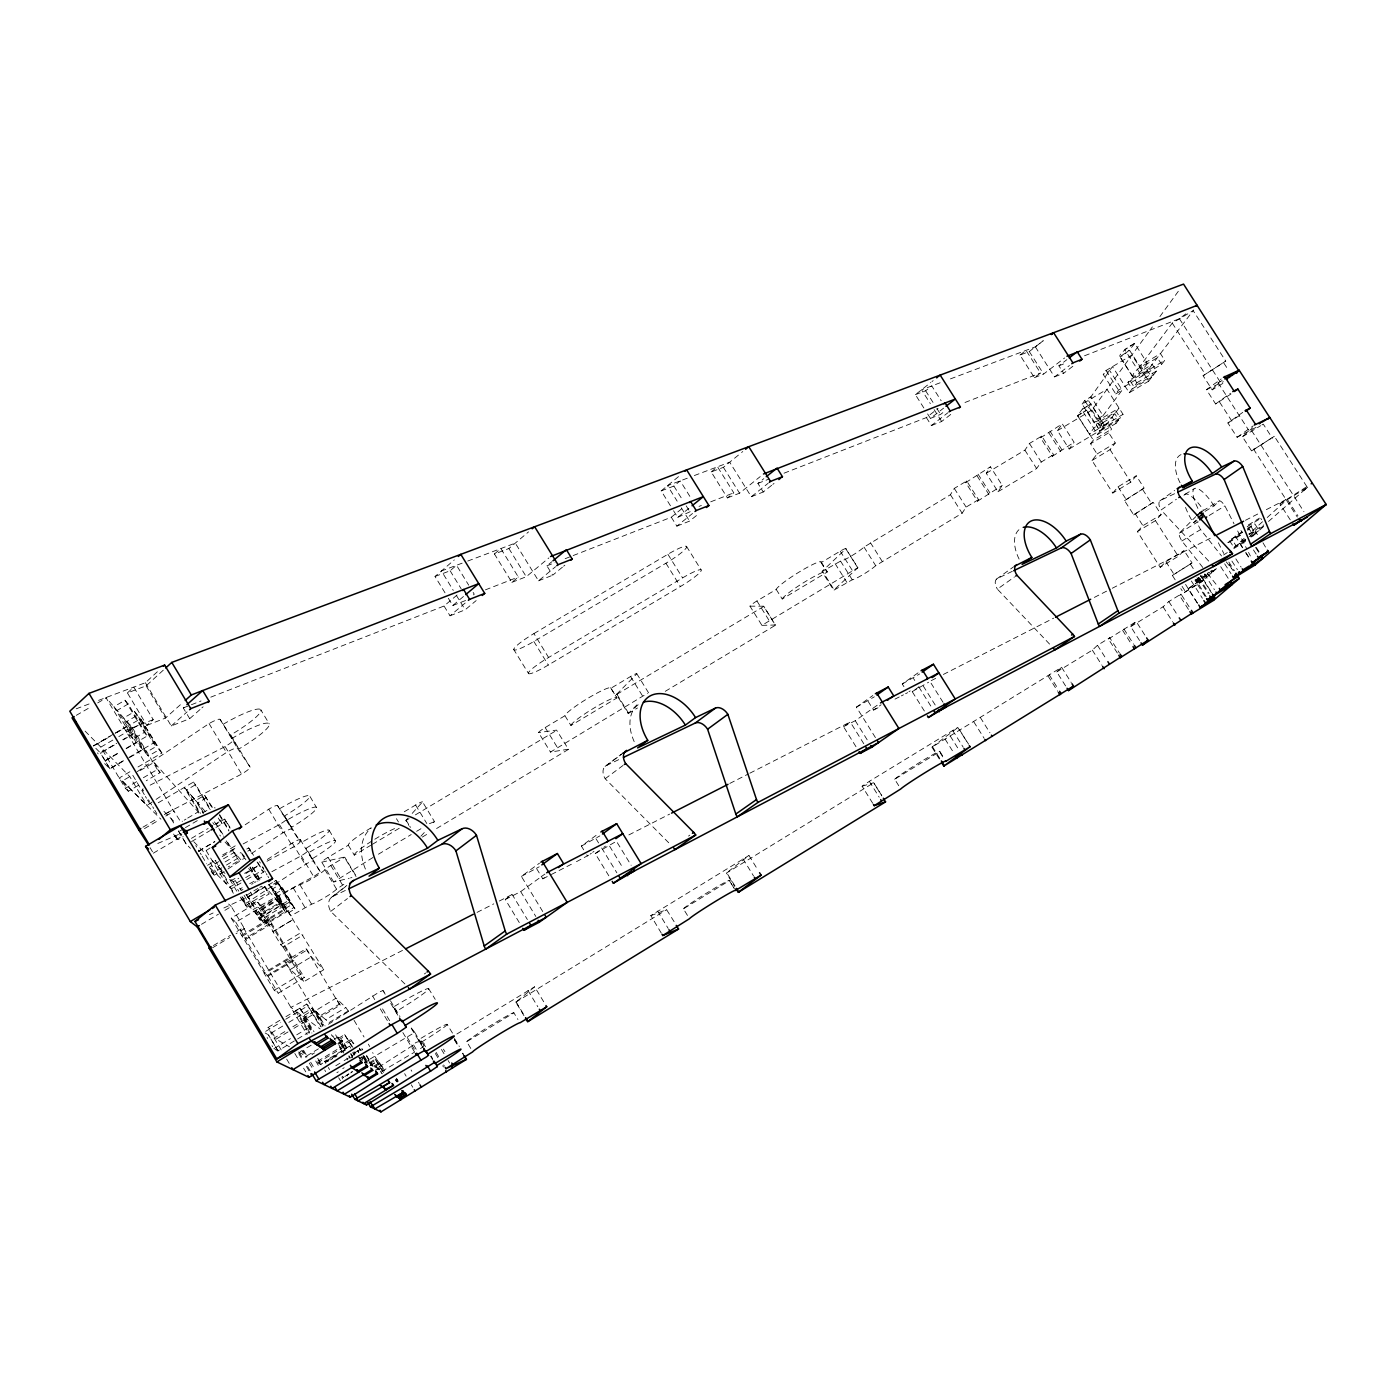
<?xml version="1.0" encoding="UTF-8"?>
<svg xmlns="http://www.w3.org/2000/svg" width="1396" height="1396" viewBox="0 0 1396 1396"><rect width="100%" height="100%" fill="white"/><g stroke="black" fill="none" stroke-linecap="round" stroke-linejoin="round"><path stroke-width="0.75" stroke-dasharray="5 3.75" d="M129.758 757.435L142.828 749.722L117.124 710.424L128.188 703.985L147.295 735.954L125.134 748.919M1147.582 363.344C1130.359 386.692 1126.188 372.784 1147.547 363.274M1134.651 343.573C1118.004 364.949 1111.879 356.259 1134.721 343.329L1147.442 363.623L1157.354 357.69L1161.629 364.356L1118.562 390.112L1115.736 393.916L1103.224 374.407L1105.998 370.516L1131.912 355.055L1148.664 381.143L1129.242 392.765L1112.472 366.642L1088.339 400.425L1104.393 425.501L1101.741 428.991L1097.745 422.744L1116.311 411.611L1120.307 417.858L1101.741 428.991M422.953 1047.524L410.197 1026.601L414.664 1032.237L413.949 1032.953L364.757 1062.182M142.828 749.722L135.936 741.991L126.792 726.566L116.496 732.726M422.848 1047.017C428.432 1041.556 416.235 1039.287 413.582 1044.941L377.304 1068.097M1102.962 422.517L1094.359 427.542L1089.334 434.016L1077.485 415.694L1082.458 408.941L1091.026 403.845M1197.122 602.845L1188.17 588.833L1202.706 578.31L1213.508 595.586M1132.522 376.519L1119.767 356.469L1136.833 382.783L1133.866 386.675L1129.643 380.096L1149.205 368.387L1153.445 374.966L1133.866 386.675M568.277 749.233L550.478 752.078L647.482 693.306M1244.202 538.263L1239.282 542.765L1242.527 547.808M1263.467 526.152L1255.231 531.213L1258.477 536.273M857.807 567.858L845.854 548.837L822.436 571.016L834.075 589.827L857.842 567.753L845.889 548.628M734.977 885.971L726.74 872.797L748.989 855.486L758.045 870.249M1175.17 579.829L1172.378 575.449L1192.044 562.937L1184.14 550.6L1178.259 556.271L1160.198 567.3L1137.408 531.597L1155.469 520.638L1161.14 514.635L1153.253 502.333L1133.674 514.88L1124.565 500.64L1144.127 488.077L1136.274 475.792L1130.83 482.126L1112.787 493.05L1091.986 460.488L1097.082 453.962L1090.538 443.736L1108.756 432.812L1111.6 429.113L1107.674 422.971L1098.53 428.467L1086.612 410.162L1091.079 403.933L1102.857 422.709L1097.814 429.165L1089.403 434.226M845.854 548.837A7.538 0.873 -32.1 0 0 840.218 551.158L821.075 562.605A26.507 3.089 -32 0 0 800.868 570.999A26.507 3.089 -32 0 0 776.228 589.426L756.929 600.961A7.573 0.89 -31.9 0 0 749.966 606.161L761.919 625.338L857.825 567.666M1102.927 422.604L1112.071 417.195L1116.05 423.372L1097.605 434.435L1081.743 409.656L1091.009 404.072M978.526 499.646L966.119 507.08L962.141 513.222L875.711 565.694A14.78 1.571 -32.1 0 1 862.972 574.576A14.78 1.571 -32.1 0 1 852.258 579.776L833.691 590.281L821.982 571.575L840.567 561.122A14.78 1.675 -32.1 0 0 851.316 556.009A14.78 1.675 -32.1 0 0 864.019 547.092L950.432 494.708L954.288 488.408L966.713 480.992L978.526 499.646L977.497 501.199L965.7 482.58L966.713 480.992M965.7 482.58L990.445 466.788L1002.258 485.407L997.983 491.724L986.274 473.279L990.445 466.788M616.543 694.388L636.82 673.797A7.643 0.89 -31.6 0 0 630.556 676.502L610.925 688.245A26.89 3.158 -31.5 0 0 588.431 697.965A26.89 3.158 -31.5 0 0 564.944 715.729L545.173 727.56A7.695 0.907 -31.4 0 0 538.542 732.568L550.478 752.078M977.497 501.199L1002.258 485.407M986.274 473.279L1024.908 450.158L1029.428 443.474L1041.73 436.11L1053.544 454.642L1052.357 456.3L1040.561 437.803L1041.73 436.11M763.752 606.422L616.474 694.562L628.183 713.565L638.548 703.218M1040.561 437.803L1062.286 423.826L1074.1 442.323L1069.179 449.006L1057.47 430.666L1062.286 423.826M1082.127 404.142L1084.692 400.53L1090.939 396.778L1103.032 415.676L1096.785 419.411L1094.15 422.953L1082.127 404.142L1106.993 389.275L1123.047 414.315L1120.307 417.858M997.983 491.724L1036.617 468.55L1041.242 462.024L1053.544 454.642M661.25 933.052L650.833 915.567L748.954 855.469M1052.357 456.3L1074.1 442.323M1057.47 430.666L1091.847 410.092L1152.398 326.891M1159.902 316.595L1180.056 288.902M1097.605 434.435L1100.223 430.998L1096.226 424.768L1097.745 422.744M1103.032 415.676L1122.192 390.06L1109.68 370.568L1103.224 374.407M1129.242 392.765L1132.156 388.926L1127.933 382.364L1129.643 380.096M1134.721 343.364L1124.687 349.558L1141.823 376.205L1144.86 372.209L1140.549 365.508L1172.256 323.104L1193.161 310.645L1225.74 361.075L1203.09 375.733L1212.182 389.833L1225.217 381.981M1090.538 443.736L1093.312 440.106L1111.6 429.113M1069.179 449.006L1103.555 428.398L1119.034 408.051L1094.15 422.953M1144.476 374.617L1193.667 309.964M1116.05 423.372L1118.737 419.899L1114.758 413.67L1096.226 424.768M1148.664 381.143L1151.665 377.252L1147.46 370.69M1153.445 374.966L1156.481 371.022L1152.241 364.408L1142.417 370.289L1129.678 350.466L1119.732 356.643M1161.629 364.356L1164.77 360.308L1160.46 353.607L1140.549 365.508M1188.17 588.833L1202.671 578.293M1091.986 460.488L1110.047 449.634L1115.282 443.003L1108.756 432.812M1203.09 375.733L1225.74 361.075M1112.787 493.05L1118.056 486.803L1136.274 475.792M1212.182 389.833L1218.167 382.888L1222.111 380.515M1124.565 500.64L1144.127 488.077M405.957 820.325A7.643 0.873 -31.1 0 1 406.079 820.167L408.103 817.916M412.186 813.397L422.552 801.915L434.488 821.616L431.312 825.019M1133.674 514.88L1153.253 502.333M420.877 836.204L426.059 830.637M1137.408 531.597L1142.923 525.699L1161.14 514.635M1268.51 521.458L1307.354 487.396L1274.356 436.302L1251.566 450.908L1242.44 436.739L1252.631 427.804M288.274 912.914L295.01 908.883L283.179 889.13L276.443 893.161L290.926 915.898L311.57 904.154A15.478 1.658 -30.9 0 0 324.71 897.558A15.478 1.658 -30.9 0 0 336.558 889.165L346.854 882.342M872.692 803.241L862.1 786.227L869.342 781.341L957.743 727.438L968.65 744.243M1251.566 450.908L1274.356 436.302M1202.811 567.474L1181.889 540.985A7.573 2.094 58.4 0 1 1179.341 533.115L1195.796 516.66M1185.536 507.411A26.89 7.643 58.4 0 0 1193.371 522.767L1196.128 520.045M1205.097 511.355L1214.084 505.875L1219.022 500.99A7.8 2.286 58.4 0 1 1224.903 505.91L1234.029 523.832M939.333 759.005L931.935 747.157L1061.588 667.271L1071.238 682.539M1160.198 567.3L1165.939 561.716L1184.14 550.6M1065.584 685.925L1056.755 671.947L1061.588 667.271M1056.755 671.947L1092.335 650.135L1097.483 645.284L1109.75 637.763L1119.418 652.962M1172.378 575.449L1192.044 562.937M1117.323 652.996L1108.441 639.002L1109.75 637.763M1108.441 639.002L1136.204 621.552L1145.121 635.546M1139.555 640.502L1130.725 626.63L1136.204 621.552M127.42 692.922L133.772 687.094L153.246 719.638L146.824 725.379L127.42 692.922L146.126 685.837L164.519 669.05M932.005 747.069L958.057 727.421L967.812 743.161M1227.765 542.625L1241.882 533.412M1229.684 540.863L1233.959 547.511L1235.966 545.696L1231.691 539.03L1242.527 531.353M98.575 700.373L145.376 682.714L158.603 670.621M523.954 1015.642L515.805 1002.171L534.651 986.832L544.475 1003.043M1130.725 626.63L1163.06 606.806L1168.836 601.554L1180.999 594.103L1190.648 609.214M1247.675 530.34L1249.193 528.944L1253.468 535.575L1251.025 537.059M1247.588 529.311L1254.795 523.849L1259.105 530.532L1249.28 536.553M1247.169 526.728L1261.007 518.213M1205.01 596.232L1195.116 580.753L1196.669 579.34M1197.053 578.991L1198.623 577.682M1223.629 554.945L1227.293 552.589M1188.415 609.354L1179.515 595.429L1180.999 594.103M1203.509 580.23L1183.564 592.951L1180.772 588.589M1195.15 579.392L1196.407 581.364L1209.809 572.639M1262.525 521.738L1248.879 534.057L1263.816 524.913M1267.202 517.532L1286.466 500.152L1307.354 487.396M1250.38 535.558L1255.231 531.213M1206.127 596.668L1197.768 582.795M1216.474 568.643L1201.729 581.818L1179.515 595.429M1253.102 535.907L1265.125 525.158M146.824 725.379L165.443 718.085L182.771 702.607M145.376 682.714L171.254 725.955L189.699 718.661L183.26 707.912L184.464 706.83M171.254 725.955L187.081 711.89M1303.934 490.45L1308.628 486.297M189.699 718.661L200.658 708.976M201.879 707.894L203.101 706.812M445.01 592.811L435.011 576.478L454.311 559.918M435.011 576.478L450.123 570.772L456.527 565.293L468.707 585.168M494.446 553.985L500.85 548.558L518.317 577.002L511.878 582.359L494.446 553.985L508.894 548.523L528.561 531.876M210.779 697.162L444.033 606.021L457.434 594.696M448.325 598.256L452.775 605.515L464.083 595.987M473.436 594.888L474.256 594.207L473.139 592.41M444.033 606.021L450.018 615.793L465.898 602.444M450.018 615.793L465.182 609.79L476.158 600.594M511.878 582.359L526.257 576.723L548.907 557.894M562.413 567.195L552.694 575.204L546.9 565.834L551.752 561.803M467.747 561.052L515.299 543.114L538.507 580.823L555.573 566.706M563.635 566.183L564.856 565.188M670.464 505.788L661.181 490.886L678.665 476.49M661.181 490.886L673.884 486.07L680.201 480.87L691.526 499.053M711.21 471.935L717.509 466.788L733.773 492.823L727.421 497.918L711.21 471.935L723.39 467.328L740.787 453.177M741.59 452.513L742.777 451.554M573.18 555.556L671.302 517.218L683.342 507.446M673.553 510.762L677.688 517.41L688.856 508.353M677.688 517.41L692.695 510.535M671.302 517.218L676.851 526.135L692.556 513.466M676.851 526.135L689.572 521.109L699.221 513.344M727.421 497.918L739.548 493.172L760.244 476.577M771.639 485.337L763.263 491.985L757.888 483.4L763.839 478.636M694.336 475.547L729.707 462.198L751.292 496.732L768.097 483.33M223.866 907.993L252.222 894.801L262.361 886.722M772.826 484.377L774.03 483.417M923.855 407.998L915.392 394.649L930.835 382.469M932.005 381.562L933.156 380.637M915.392 394.649L925.635 390.775L931.778 385.942L941.166 400.722M784.011 473.192L926.368 417.579L935.704 410.284M936.873 409.377L938.06 408.47M927.607 413.931L930.434 418.381L943.626 408.121M930.434 418.381L940.607 414.385L945.633 410.494M1019.97 355.073L1026.025 350.361L1040.491 372.976L1034.401 377.653L1019.97 355.073L1029.288 351.548L1043.301 340.676L1035.343 346.854L947.465 380.009M926.368 417.579L931.411 425.536L947.832 412.797M931.411 425.536L941.654 421.487L952.177 413.338M331.48 897.314L346.854 885.43M404.892 983.953L330.73 911.396A12.669 9.545 52 0 1 332.946 896.389L347.046 885.483M330.73 911.396L347.447 898.553M1034.401 377.653L1043.65 374.023L1064.625 357.969M1072.826 366.31L1063.682 373.273L1058.883 365.787L1066.876 359.679M1035.343 346.854L1054.538 376.885L1069.458 365.508M1084.535 355.771L1179.393 318.707L1188.31 312.006M605.131 766.369L622.948 753.055M668.719 842.765L605.183 778.724A11.447 7.783 53.4 0 1 606.318 765.584L621.586 754.189M605.183 778.724L623.052 765.444M542.73 911.536L521.371 876.391L539.519 863.129M521.371 876.391L539.222 866.794M1230.993 393.986L1215.619 403.95L1206.441 389.693L1221.186 378.979M519.295 922.582L505.265 899.478L512.158 894.487L527.391 919.563M583.685 849.798L581.399 846.063L598.221 833.866M1206.441 389.693L1223.367 381.701M505.265 899.478L520.691 891.608L544.911 874.036M581.399 846.063L599.844 835.907M536.64 868.678L542.817 878.834L546.691 876.025M576.478 861.664L588.78 855.102M590.072 854.178L591.363 853.235M592.672 852.31L593.963 851.385M424.367 973.972L425.693 973.012M1215.619 403.95L1230.434 393.271M608.831 875.816L595.202 853.549L602.06 848.611M603.77 847.372L605.498 846.133M595.202 853.549L616.439 841.265L631.167 865.311M996.447 579.113L1013.479 566.916M1256.138 427.316L1237.1 437.262L1227.887 422.971L1242.754 412.378M1227.887 422.971L1242.143 413.844M1049.583 644.097L997.372 589.129L1014.438 576.967M1237.1 437.262L1253.172 425.902M875.432 737.594L856.411 707.144L872.797 695.557M856.411 707.144L874.315 696.831M1159.867 500.902L1174.682 490.45M903.945 686.692L902.252 683.988L919.79 671.633M855.992 746.703L843.516 726.688L850.216 721.976L863.775 743.702M688.507 836.064L689.799 835.14M902.252 683.988L919.65 673.954M843.516 726.688L855.259 720.702L878.782 704.142M868.05 701.263L873.564 710.075L881.103 704.771M1208.709 561.087L1161.053 510.011L1176.392 499.245M908.936 691.77L910.192 690.898M924.361 711L912.199 691.613L920.505 685.802M912.199 691.613L928.637 682.208M1290.27 519.87L1279.888 503.781L1286.048 499.576L1263.973 510.849M1279.888 503.781L1308.82 485.389M137.279 771.622L209.068 723.582A11.5 1.954 -30.2 0 1 220.097 719.376L238.908 748.954A39.332 6.317 -30.4 0 0 269.236 723.791A39.332 6.317 -30.4 0 0 231.876 738.432M129.898 771.744L119.218 777.991L146.912 805.37A11.604 1.832 -30.1 0 0 149.704 803.642L154.467 800.449M156.073 799.402L226.431 752.496A11.517 1.832 -30.4 0 1 237.407 748.169L250.111 767.119A11.011 1.675 -30.4 0 1 241.595 774.082L163.437 814.793M422.325 1047.366L420.528 1048.553M193.747 841.701L203.851 851.979A9.423 1.291 -30.4 0 0 206.119 850.565L210.028 847.983M245.19 824.757L268.73 809.209A9.353 1.291 -30.6 0 1 277.525 805.492L291.363 827.392A32.143 4.223 -30.7 0 0 316.595 807.464A32.143 4.223 -30.7 0 0 286.651 820.359M224.093 871.523L220.184 874.105A9.44 1.222 -30.5 0 1 217.916 875.519L203.851 851.979M228.002 868.958L243.637 858.662M251.472 853.497L282.899 832.801A9.371 1.222 -30.7 0 1 291.659 829.015L300.14 841.666A9.039 1.134 -30.7 0 1 293.038 847.215L266.2 861.664M230.986 879.585L233.202 881.836A8.568 1.064 -30.6 0 0 235.261 880.544L238.803 878.206M245.923 873.547L260.162 864.176M267.299 859.5L292.305 843.044A8.516 1.064 -30.7 0 1 300.245 839.572L302.007 842.224A29.281 3.612 -30.8 0 1 329.124 830.271A29.281 3.612 -30.8 0 1 306.021 848.262L320.155 871.505A8.236 0.942 -30.8 0 1 313.629 876.514L254.735 908.639A8.306 0.942 -30.7 0 0 252.659 909.843L244.073 895.29M320.155 871.505L313.105 861A8.516 1.012 -30.8 0 0 305.218 864.543L248.069 901.99A8.585 1.012 -30.7 0 1 246.01 903.264L241.142 898.466L257.911 888.449M328.444 1024.28L378.927 992.259L382.923 990.532L385.488 993.83M1249.193 534.563L1255.301 530.986M1245.441 539.222L1239.386 542.765M338.286 1071.814L336.872 1072.704M1200.577 576.496L1201.747 575.78M1195.116 580.753L1199.775 577.892M1201.328 576.932L1202.881 575.972M1204.451 575.03L1206.004 574.07M1207.557 573.128L1209.111 572.168M1210.664 571.226L1212.217 570.266M456.876 1034L534.616 986.798M1210.978 571.924L1213.299 570.51M1214.45 569.795L1215.619 569.097M1196.407 581.364L1213.77 570.737M1202.567 578.485L1211.78 572.849L1211.03 571.662M1197.454 583.092L1206.598 577.49M515.805 1002.171L666.747 909.651M470.784 1048.448L466.735 1041.73L513.885 1012.815L517.933 1019.499M687.46 915.427L683.412 908.831L729.393 880.632L734.436 888.851M898.745 785.721L894.696 779.247L939.543 751.746L943.591 758.203M352.368 1052.724L353.485 1053.544L355.579 1052.27M356.102 1051.956L361.861 1048.448L362.855 1049.234L360.761 1050.507M335.79 1065.759L339.961 1063.211M344.114 1060.663L354.532 1054.312L353.31 1052.252M350.902 1057.906L352.455 1056.964M342.718 1068.621L344.166 1067.731M360.063 1058.028L361.512 1057.138M364.269 1063.019L368.457 1060.471L369.312 1061.117L366.537 1062.81M348.459 1073.838L347.342 1075.147M351.251 1072.145L352.647 1071.29M344.812 1076.543L349.175 1073.873M350.64 1072.983L352.089 1072.093M1248.268 524.983L1259.454 518.143M369.434 1062.705L375.192 1059.163L383.691 1072.617M369.818 1063.647L376.03 1059.843M1247.431 528.351L1254.795 523.849M370.045 1065.427L377.566 1060.838L372.627 1052.584M370.429 1065.706L377.932 1061.117L383.411 1070.278M1231.691 539.03L1242.702 532.312M1247.989 529.677L1249.193 528.944M1228.724 542.503L1242.074 534.336M373.901 1066.055L379.503 1062.635L385.261 1071.552M374.721 1066.684L380.305 1063.281M374.739 1067.085L376.065 1066.265L378.403 1069.476M375.524 1067.661L376.833 1066.858M375.873 1069.702L378.473 1068.115L382.312 1073.821M377.932 1069.476L379.223 1068.673M1235.966 545.696L1245.755 539.711M1250.642 536.71L1255.528 533.726L1251.252 527.077M1233.959 547.511L1246.157 540.043M1233.767 548.611L1246.715 540.688M318.41 1048.832L306.16 1056.283L302.74 1050.542M334.482 1039.113L337.815 1037.088L339.019 1038.013L344.219 1046.703L346.697 1048.536L341.566 1039.95L338.303 1041.94M1202.933 510.779L1219.022 500.99M312.25 1054.294L314.571 1052.881M352.944 1047.436L344.638 1034.593L335.406 1040.212L331.323 1033.372M338.39 1040.09L345.842 1035.553M1193.371 522.767L1196.913 520.621M337.849 1043.789L342.718 1040.84L347.499 1048.832L349.122 1047.855M1179.341 533.115L1198.082 521.703A7.556 2.146 58.4 0 0 1200.595 529.573L1221.57 555.992M1209.18 515.49L1224.903 505.91M338.652 1042.603L341.863 1044.976L350.797 1039.531L353.886 1043.719M351.914 1040.439L316.386 1062.094L321.167 1064.816M344.219 1046.703L317.712 1062.845L315.775 1059.581M325.844 1063.386L324.622 1061.344L349.628 1046.093L350.675 1046.895M345.074 1049.53L320.556 1064.467L317.346 1059.093M324.622 1061.344L325.826 1062.059L338.268 1054.469M341.374 1052.584L346.034 1049.74M328.339 1061.239L325.826 1062.059M330.503 1059.913L332.667 1058.587M334.831 1057.278L336.994 1055.952M1181.889 540.985L1200.595 529.573M372.941 857.51L333.696 882.028L349.175 878.241M1242.44 436.739L1260.675 425.693M1261.984 424.908L1263.275 424.122L1272.402 438.257M402.502 950.432L290.874 1007.389L295.533 1010.826L306.701 1004.073L321.865 1027.927M281.189 1049.914L267.892 1027.596L279.915 1020.302M285.936 1016.672L299.931 1008.191L307.853 1019.9L320.12 1028.939M265.729 1031.347L280.736 1022.256M285.726 1019.237L308.446 1005.469M282.69 1026.095L268.346 1034.785L265.135 1032.97M288.832 1022.361L312.006 1008.331L313.664 1009.674L302.862 1016.218L312.39 1032.185M302.862 1016.218L304.485 1017.422L336.07 998.192L345.824 1007.528L349.785 1013.217M284.836 1031.609L274.157 1038.083L289.496 1046.808M292.846 1026.758L316.822 1012.205L325.041 1025.955M288.012 1031.941L276.076 1039.182L269.864 1028.747L267.892 1027.596M293.963 1028.329L307.853 1019.9M340.205 1005.103L339.263 1004.213L318.061 1017.056L319.126 1017.893L340.205 1005.103L336.07 998.192M273.808 1048.745L290.49 1038.624M296.737 1034.837L307.137 1028.52L310.75 1031.016L301.693 1015.677L297.383 1012.17L309.563 1032.604M319.126 1017.893L314.99 1010.966L325.826 1019.673L345.824 1007.528M294.347 1040.945L277.944 1050.909L274.07 1048.867M297.627 1038.956L310.715 1031.016L311.901 1033.023M348.372 1010.844L328.496 1022.919L325.826 1019.673M274.262 990.27L300.786 974.251L304.311 977.479L278.188 993.237L274.262 990.27L263.914 972.907L290.42 956.941L291.171 957.656L257.719 902.27L231.213 918.114L264.734 973.57L306.056 948.757L307.155 949.926L311.291 956.801L323.75 969.749L303.874 981.737L290.211 969.522L284.854 961.512L323.191 1025.606M272.935 931.655L292.986 919.615L272.935 931.655L280.771 944.743L300.821 932.685L323.75 969.749M1097.082 453.962L1115.282 443.003M280.771 944.743L283.091 946.994L302.949 935.041M286.075 962.629L307.155 949.926M245.068 938.461L245.958 939.211L272.063 923.559L271.26 922.756L245.068 938.461L267.194 975.525L293.387 959.733L304.311 977.479M267.194 975.525L267.997 976.153L294.102 960.431M290.211 969.522L311.291 956.801M283.179 889.13L282.009 887.734L275.169 891.817L281.12 901.729L260.86 913.857L258.138 911.152L278.676 898.85L287.21 911.693L272.604 888.868L279.514 884.75L291.52 904.783L264.141 921.186L258.138 911.152L266.898 923.873M285.238 911.728L279.95 903.578L259.01 916.108L264.402 924.222L285.238 911.728L268.992 884.628L280.23 898.012M213.413 945.546L230.532 935.285M236.936 931.446L243.358 927.607L244.492 928.637L235.994 933.732M291.52 904.783L277.176 881.958L270.266 886.076L282.393 906.318L289.286 902.182L288.1 900.804L260.337 917.434L242.66 899.949L264.874 886.669L275.989 899.129L281.381 907.435L260.214 920.121L254.718 911.867L275.989 899.129M258.853 918.795L280.142 906.056M212.541 947.779L229.607 937.554M282.393 906.318L283.493 907.54L290.351 903.439M241.525 935.407L268.032 919.51M263.094 922.948L284.034 910.384M378.421 854.212L411.209 834.564M416.654 831.301L422.116 828.037M242.415 936.175L268.852 920.33M266.863 923.803L260.93 913.944L266.793 923.803L293.893 907.557L295.01 908.883M1104.393 425.501L1123.047 414.315M422.342 837.059L427.106 834.197M436.599 828.509L568.521 749.355L556.568 730.108L538.542 732.568M628.183 713.565L637.466 707.999M665.246 691.334L775.461 625.216L763.769 606.265M1100.223 430.998L1118.737 419.899M250.059 866.846L255.922 876.636L263.582 872.081L257.719 862.292M241.473 890.369L242.939 889.496M251.646 884.296L253.095 883.424M254.561 882.569L256.009 881.696M259.761 887.333L261.628 886.233M201.478 924.327L218.526 914.136M224.913 910.314L231.282 906.51L244.492 928.637M272.464 882.551L248.174 897.07L264.402 924.222M274.192 881.522L275.937 880.475L277.176 881.958M245.487 905.725L267.84 892.376L269.201 893.894L246.97 907.191L240.321 897.087M333.696 882.028L321.761 862.17A7.87 0.925 -30.9 0 1 328.043 857.353L348.319 845.226A27.466 3.211 -31 0 1 371.458 827.619M404.282 811.774L415.589 805.021A7.8 0.907 -31.1 0 1 422.552 801.915M1127.933 382.364L1164.77 360.308M1115.736 393.916L1122.192 390.06M1136.833 382.783L1156.481 371.022M231.213 918.114L235.802 922.198L293.265 887.961A7.73 0.873 -30.8 0 1 299.896 884.68A15.461 1.762 -30.8 0 0 313.053 878.154A15.461 1.762 -30.8 0 0 324.867 869.725A7.695 0.873 -30.9 0 1 330.8 865.503L344.742 857.161L356.451 876.583M409.063 818.667L405.887 820.569L408.819 825.402M415.397 814.88L556.812 730.248M279.95 903.578L277.246 900.542L256.079 913.228L260.214 920.121M1132.156 388.926L1151.665 377.252M348.319 845.226L354.305 855.155L370.621 845.383M372.435 844.301L399.64 828.02M564.944 715.729L570.929 725.484L616.91 697.965L610.925 688.245M776.228 589.426L782.214 599.006L827.06 572.168L821.075 562.605M1184.96 494.306L1193.929 488.949M300.123 1051.624L301.868 1050.595L306.108 1057.714M207.568 865.293L215.909 860.337M222.156 856.62L236.727 847.983M528.334 673.221A23.488 3.158 -31.4 0 0 548.314 665.037L680.393 586.547A23.243 3.124 -31.8 0 0 701.263 570.475A23.243 3.124 -31.8 0 0 682.574 577.909L548.593 657.481A23.488 3.158 -31.4 0 0 528.334 673.221L513.745 649.472M210.656 869.167L209.452 867.16L218.788 861.611M223.447 858.837L234.301 852.38L242.904 862.03M219.783 865.084L217.863 866.218L233.568 892.515M225.088 861.925L240.984 852.485M246.743 849.047L248.663 847.913L253.531 855.312M247.79 851.141L250.181 849.728M221.807 867.823L212.419 873.407L211.215 871.383M226.484 865.031L237.407 858.54L239.117 860.442L228.263 866.899M212.89 873.861L214.269 875.222L222.051 870.598M241.316 880.213L229.694 887.141L233.359 893.283M245.679 877.613L252.938 873.285L257.824 881.242M240.967 883.005L231.317 888.763L209.452 867.16M246.743 879.567L262.134 870.389L263.582 872.081M533.918 633.575L667.899 554.264A23.226 3.316 -31.8 0 1 686.692 547.04A23.226 3.316 -31.8 0 1 665.927 563.234L533.848 641.462A23.453 3.368 -31.4 0 1 513.763 649.454A23.453 3.368 -31.4 0 1 533.918 633.575L548.593 657.481M191.461 838.35L208.144 828.456M214.565 824.53L220.149 821.232L222.069 823.5L218.212 817.044M229.991 827.322L224.582 819.12L216.206 824.076L214.199 821.755M191.566 841.561L209.889 830.725M215.961 827.409L226.361 821.267M198.529 851.228L214.775 841.596M198.616 851.263L214.827 841.631M225.07 842.05L230.811 848.471L237.076 844.755M142.933 827.2L157.905 818.353M164.327 814.583L172.86 809.54L180.834 822.017L182.475 821.18M144.469 828.613L159.388 819.818M165.775 816.049L174.291 811.024M212.419 807.359L204.601 795.266L195.684 800.536L186.506 790.014L195.684 784.604L210.639 809.61M206.625 797.692L197.761 802.927L195.597 800.432L203.45 813.519M184.22 820.15L185.965 819.103M187.71 818.073L198.18 811.896L198.86 813.013M202.647 812.943L209.575 808.86L210.22 809.61M214.286 807.795L215.176 807.9M184.167 828.439L178.828 831.597L181.812 834.581M185.424 827.601L198.825 819.766M173.61 834.058L175.634 837.443L180.869 834.337M153.333 853.165L181.026 836.78M175.634 837.443L177.938 839.711L183.155 836.623M158.254 802.77L193.521 782.022L195.684 784.604M123.406 760.645L109.743 768.638L100.338 752.845L116.723 743.265M128.868 757.452L153.403 743.091L156.247 746.441L145.446 752.758L126.774 721.505L137.576 715.188L156.247 746.441M104.648 763.612L109.97 768.864L124.314 760.471M145.446 752.758L148.36 756.039L159.092 749.757L161.866 753.002L137.89 767.05M138.309 785.407L128.362 791.253L122.272 781.01L132.201 775.181M140.141 770.522L154.031 762.39L198.18 811.896M112.832 740.089L100.809 747.122L125.361 788.304L137.366 781.254M143.369 777.729L157.364 769.51L160.121 772.599L146.248 780.748M381.719 1071.447L414.35 1052.287M137.576 715.188L134.592 711.611L123.686 717.963L133.091 733.703L122.865 739.688M93.358 745.848L113.722 733.982M115.571 732.9L126.67 726.426M93.445 745.988L110.11 736.25M115.1 733.336L126.757 726.548M95.678 744.871L110.267 736.355M126.774 721.505L129.828 724.995L140.56 718.748L161.866 753.002M118.834 736.599L143.456 722.221M95.835 748.326L100.564 753.072L116.95 743.492M123.092 739.915L133.301 733.93M153.246 719.638L125.553 730.457L133.144 738.973L144.312 732.446L147.295 735.954M105.695 760.279L119.585 752.165M105.241 760.907L119.812 752.392M126.059 748.745L136.442 742.655M76.309 715.328L91.298 706.638M97.703 702.903L106.236 697.948M128.188 703.985L125.047 700.234L113.896 706.725L133.144 738.973M306.841 1047.733L311.814 1044.889M429.41 823.692L434.488 821.616M249.657 883.685L264.49 875.676M271.871 871.68L301.204 855.818A8.236 0.995 -30.8 0 0 307.696 850.775L306.021 848.262M206.119 850.565L225.925 883.441A9.126 1.134 -30.6 0 1 228.211 882.132L236.395 877.718M244.562 873.338L259.464 865.311M222.714 854.823L237.686 846.849M243.096 843.952L279.444 824.582A9.022 1.204 -30.6 0 0 286.512 818.981L284.487 815.962A32.143 4.363 -30.6 0 0 309.668 795.947L316.351 807.254M150.157 785.145L225.105 746.581A10.994 1.78 -30.3 0 0 233.551 739.548L230.549 735.046A39.315 6.509 -30.3 0 0 260.773 709.761L269.271 723.861M477.048 912.391L493.783 903.858M499.332 901.031L512.158 894.487M542.817 878.834L548.488 875.938M551.315 874.507L573.704 863.077M628.881 834.913L669.609 814.13M729.829 783.418L748.047 774.117M749.861 773.192L850.216 721.976M873.564 710.075L880.038 706.76M895.01 699.117L899.251 696.953M901.362 695.871L903.474 694.807M905.585 693.725L907.679 692.66M935.669 678.369L929.876 681.335L943.015 702.275M943.382 674.442L1053.648 618.166M1094.359 597.401L1110.518 589.147M1112.298 588.24L1211.274 537.739M1245.476 520.289L1262.141 511.774M332.946 896.389L347.011 889.653M606.318 765.584L621.586 758.29M1012.292 571.348L997.285 578.537A9.685 5.567 54.4 0 0 997.372 589.129M1174.56 493.713L1160.565 500.396A8.952 4.764 54.6 0 0 1161.053 510.011M209.47 914.677L213.082 912.984M157.8 843.463L179.7 833.97M538.507 580.823L552.694 575.204M751.292 496.732L763.263 491.985M1054.538 376.885L1063.682 373.273M452.775 605.515L465.932 600.367M183.26 707.912L201.024 700.966M485.407 589.862L518.317 577.002M546.9 565.834L555.05 562.64M565.153 558.697L571.173 556.341M699.03 506.399L701.368 505.474M710.721 501.827L733.773 492.823M757.888 483.4L769.161 478.985M964.985 402.484L1040.491 372.976M1058.883 365.787L1066.858 362.681M650.658 915.759L666.573 909.634L674.914 922.965M76.239 708.802L89.047 703.968M462.146 563.164L441.415 570.981L453.281 590.386M687.286 478.2L667.515 485.668L677.165 501.164M940.119 382.783L921.552 389.798L930.347 403.653M862.1 786.227L873.669 782.737L881.853 795.929M350.553 877.892L351.932 877.561M321.761 862.17L344.341 857.092L356.05 876.548M1077.607 415.799L1086.612 410.162L1077.572 415.502L1093.312 440.106M761.919 625.338L775.373 625.007M749.966 606.161L763.647 606.196L775.461 625.216M421.138 1040.823L425.274 1047.628M298.639 1052.008L307.103 1056.824M342.072 1076.7L343.748 1077.66M312.268 1053.98L311.483 1053.875M358.72 1057.4L366.607 1063.211M341.566 1039.95L342.718 1040.84M316.822 1012.205L315.199 1010.913L323.488 1024.751M109.97 768.864L100.564 753.072M278.676 898.85L281.12 901.729M228.63 904.032L231.282 906.51M125.361 788.304L128.362 791.253M122.272 781.01L160.959 819.225M178.758 831.545L186 843.777L190.432 848.367M85.086 731.103L129.723 776.542L146.912 805.37M143.16 788.81A11.133 1.797 -30.1 0 0 142.287 789.316L143.212 790.258M163.96 811.373L175.739 823.343M221.79 870.214L212.227 860.494A9.109 1.204 -30.5 0 1 214.513 859.203L228.211 882.132M223.709 872.186L224.983 873.477M241.159 889.933L240.147 888.903A8.306 1.012 -30.6 0 1 242.223 887.716M245.993 894.853L259.237 908.325L273.529 932.249M257.719 902.27L261.907 906.58L272.063 923.559M248.645 868.469L252.938 873.285M255.922 876.636L259.988 881.208M186.61 790.119L184.272 787.449L199 812.071M193.398 797.901L188.896 792.754M205.16 811.408L197.761 802.927L204.043 813.414M241.595 853.183L242.799 854.579M243.148 854.98L244.37 856.376M278.624 895.656L300.821 932.685M279.514 884.75L278.293 883.302L271.417 887.402L283.493 907.54M1226.264 561.89L1233.314 570.772M1207.47 573.407L1216.858 585.29M393.271 1007.109L396.516 1011.315A39.716 2.635 -31.3 0 0 428.747 988.595A39.716 2.635 -31.3 0 0 393.271 1007.109L398.733 1016.201M452.496 1033.11L447.052 1024.245A32.405 1.762 -31.4 0 0 418.521 1039.793L423.686 1047.576M1223.943 363.222L1228.48 370.254M1179.393 318.707L1221.116 383.342M1251.566 430.544L1303.934 511.686M1218.167 382.888L1248.687 430.195M1287.618 499.838L1297.948 515.857M1172.256 323.104L1204.853 373.622M1253.451 448.989L1297.303 517.044M1219.633 402.17L1231.883 421.156M1260.78 518.405L1261.6 519.678M1262.979 542.782L1266.085 548.087M1256.313 547.511L1259.838 552.99M1255.528 547.389L1259.506 553.584L1258.703 552.345M1240.974 530.515L1242.335 532.626M1253.451 549.937L1256.714 554.997M1235.146 535.872L1242.667 547.581M1245.895 552.607L1249.926 558.889M1245.755 552.833L1248.984 557.859M1235.844 558.871L1241.149 567.142M1231.9 561.07L1237.449 569.708M1105.998 370.516L1118.562 390.112M1228.829 562.012L1234.396 570.702M454.398 1038.45L459.354 1046.494M1224.641 563.792L1230.993 573.669M1220.732 566.706L1228.358 578.59M1204.347 573.983L1214.433 589.653M1200.316 575.361L1211.484 592.811M1091.847 410.092L1103.555 428.398M1142.748 489.647L1151.84 503.869M1190.544 564.35L1194.749 570.894M1198.937 577.455L1209.145 593.405M1084.692 400.53L1096.785 419.411M1198.222 577.927L1208.186 593.475M1196.948 577.77L1198.204 579.741M1110.047 449.634L1130.83 482.126M1155.469 520.638L1178.259 556.271M1191.346 580.998L1202.375 598.256M1185.553 584.418L1197.995 603.875M1182.08 586.355L1185.291 591.398M1118.056 486.803L1125.926 499.105M1135.035 513.379L1142.923 525.699M1165.939 561.716L1173.844 574.07M1029.288 351.548L1043.65 374.023M428.555 988.508L435.238 999.362M1168.836 601.554L1177.735 615.531M1163.06 606.806L1172.623 621.796M1050.001 431.155L1061.832 449.687M1048.832 432.865L1060.611 451.344M1029.428 443.474L1041.242 462.024M1024.908 450.158L1036.617 468.55M1123.972 629.055L1133.622 644.237M1122.611 630.311L1131.51 644.289M1097.483 645.284L1106.4 659.331M1092.335 650.135L1101.915 665.229M925.635 390.775L933.121 402.572M936.873 408.487L940.607 414.385M978.073 474.186L989.886 492.823M977.043 475.809L988.839 494.393M934.116 409.604L941.654 421.487M954.288 488.408L966.119 507.08M950.432 494.708L962.141 513.222M1049.234 674.844L1058.151 688.943M1048.047 675.996L1057.679 691.247M870.389 542.608L882.098 561.244M980.324 717.509L989.956 732.83M864.019 547.092L875.711 565.694M973.78 721.802L984.145 738.292M840.218 551.158L852.188 570.249M952.613 730.335L963.24 747.244M923.245 685.96L936.367 706.865M840.567 561.122L852.258 579.776M950.327 736.163L959.209 750.333M913.42 678.334L914.781 680.498M918.83 686.972L932.039 708.016M835.157 563.687L846.866 582.376M945.092 739.095L953.259 752.095M821.11 561.873L827.147 571.522M939.787 751.345L944.324 758.586M932.458 746.72L939.874 758.552M723.39 467.328L739.548 493.172M855.259 720.702L868.713 742.271M881.661 795.441L873.756 782.737L726.409 873.093L734.575 886.338M756.929 600.961L768.899 620.173M869.342 781.341L879.183 797.168M673.884 486.07L683.115 500.902M686.204 505.858L690.305 512.454M610.61 687.705L616.718 697.476M681.3 507.812L689.572 521.109M686.535 546.412L701.124 569.882M667.899 554.264L682.574 577.909M665.927 563.234L680.393 586.547M636.768 673.657L648.774 693.166M630.556 676.502L642.526 695.923M742.951 858.767L753.561 875.973M616.788 694.074L628.514 713.094M733.825 887.821L729.34 880.405M508.894 548.523L526.257 576.723M533.848 641.462L548.314 665.037M450.123 570.772L461.169 588.798M545.173 727.56L557.144 747.104M657.568 911.065L668.178 928.41M456.265 595.237L465.182 609.79M609.598 846.185L623.157 868.329M595.987 838.699L598.64 843.027M601.676 847.983L616.858 872.797M586.739 854.788L587.507 856.027M520.691 891.608L535.82 916.474M415.589 805.021L426.81 823.535M527.967 990.462L537.809 1006.725M406.079 820.167L409.011 825.001M409.743 826.205L410.476 827.409M516.066 1001.874L524.215 1015.346M396.464 818.702L398.453 822M454.642 1039.636L459.092 1047.017M462.791 1053.177L463.542 1054.416M454.311 1039.706L458.76 1047.105M462.477 1053.265L463.21 1054.486M328.043 857.353L339.996 877.246M443.422 1049.146L444.923 1051.659M330.8 865.503L342.491 884.959M441.433 1049.426L444.399 1054.346M448.099 1060.506L449.582 1062.984M436.11 1052.34L439.129 1057.383M443.666 1064.921L444.434 1066.178M324.867 869.725L336.558 889.165M435.325 1053.457L438.292 1058.377M442.724 1065.759L443.474 1066.998M424.733 1045.499L425.518 1046.808M431.05 1056.004L432.638 1058.639M300.245 839.572L313.105 861M430.666 1056.318L432.83 1059.913M286.512 818.981L300.14 841.683M414.664 1032.237L423.32 1046.634M284.487 815.962L291.363 827.392M418.521 1039.793L422.587 1046.564M277.525 805.492L291.659 829.015M230.549 735.046L250.111 767.119M390.479 1000.775L399.971 1016.567M220.097 719.376L237.407 748.169M383.01 990.567L385.209 994.231M390.723 1003.41L398.453 1016.271M301.204 855.818L313.629 876.514M292.305 843.044L305.218 864.543M413.582 1044.941L416.846 1050.385M279.444 824.582L293.038 847.215M407.248 1037.385L415.013 1050.315M268.73 809.209L282.899 832.801M402.868 1032.586L414.577 1052.078M225.105 746.581L241.595 774.082M382.556 1008.889L389.903 1021.139M209.068 723.582L226.431 752.496M372.54 995.924L374.739 999.606M380.27 1008.819L388.036 1021.732M299.896 884.68L311.57 904.154M411.087 1069.999L411.82 1071.238M418.486 1082.336L419.219 1083.575M293.265 887.961L304.974 907.47M404.631 1073.664L406.114 1076.142M411.296 1084.797L412.78 1087.257M396.516 1078.27L398.017 1080.766M282.009 887.734L293.893 907.557M396.639 1079.021L398.139 1081.534M396.045 1079.23L397.563 1081.76M395.557 1079.527L397.092 1082.092M275.937 880.475L288.1 900.804M395.661 1080.312L396.447 1081.586M259.516 861.646L260.337 863.007M262.78 867.073L263.582 868.434M262.186 866.776L263.827 869.499M264.647 870.877L265.449 872.238M266.27 873.599L267.09 874.978M267.91 876.339L268.73 877.7M354.061 1020.354L364.042 1037.001M368.317 1044.156L369.731 1046.529M379.503 1062.635L384.493 1070.959M248.663 847.913L252.868 854.928M257.073 861.96L262.134 870.389M375.192 1059.163L383.743 1073.437M378.473 1068.115L379.52 1069.825M380.288 1071.116L381.579 1073.28M277.246 900.542L281.381 907.435M306.056 948.757L339.263 1004.213M376.065 1066.265L378.176 1069.772M146.126 685.837L165.443 718.085M366.537 1055.393L372.994 1066.178M224.582 819.12L230.043 828.264M264.874 886.669L269.201 893.894M361.861 1048.448L362.786 1049.984M366.502 1056.179L372.313 1066.143M252.903 867.422L261.035 881.033M264.298 886.477L267.84 892.376M368.457 1060.471L371.755 1065.986M252.257 867.125L260.441 880.806M219.538 814.444L228.892 830.062M359.418 1048.117L360.36 1049.705M364.164 1056.074L367.986 1062.426M219.521 815.334L228.944 831.056M359.33 1048.885L360.29 1050.49M363.152 1055.289L367.951 1063.281M243.375 855.661L244.213 857.057M245.05 858.47L245.888 859.866M242.101 854.352L245.469 859.971M249.954 867.474L257.806 880.597M362.96 1056.266L366.363 1061.972M362.89 1056.999L364.321 1059.389M364.618 1059.861L366.328 1062.74M357.812 1050.281L358.789 1051.921M361.739 1056.859L362.716 1058.5M364.688 1061.78L365.665 1063.42M204.601 795.266L212.367 808.249M218.195 817.986L220.149 821.232M350.797 1039.531L353.746 1044.487M357.708 1051.101L358.702 1052.741M361.669 1057.697L362.646 1059.355M359.051 1057.627L360.063 1059.32M193.521 782.022L209.575 808.86M344.638 1034.593L351.792 1046.546M354.863 1051.677L355.875 1053.387M234.301 852.38L239.117 860.442M353.729 1052.008L354.95 1054.05M222.889 834.267L216.136 823.989L223.5 836.274M227.723 842.346L237.407 858.54M349.628 1046.093L350.85 1048.152M226.239 840.846L230.811 848.471M353.485 1053.544L354.41 1055.097M212.82 822.645L213.763 824.216M350.832 1053.352L352.734 1056.545M350.693 1054.155L352.612 1057.365M271.26 922.756L293.387 959.733M290.42 956.941L300.786 974.251M337.815 1037.088L345.667 1050.228M348.948 1055.69L350.256 1057.889M250.582 892.061L252.222 894.801M341.863 1044.976L344.829 1049.932M348.773 1056.545L349.768 1058.185M283.091 946.994L303.874 981.737M335.616 1034.82L344.166 1049.111M186.506 790.014L200.466 813.362M338.687 1044.54L343.765 1053.038M346.819 1058.133L347.831 1059.826M339.49 1047.035L342.212 1051.607M331.376 1034.68L332.405 1036.39M246.132 894.26L254.735 908.639M140.56 718.748L159.092 749.757M134.592 711.611L153.403 743.091M312.006 1008.331L322.808 1026.409M235.261 880.544L240.932 890.212M125.047 700.234L144.312 732.446M306.701 1004.073L320.225 1026.688M233.202 881.836L238.803 891.206M241.997 896.564L246.01 903.264M242.66 899.949L246.97 907.191M229.747 879.375L237.058 891.643M346.662 1075.042L347.203 1075.967M342.788 1076.473L343.364 1077.415M154.031 762.39L160.121 772.599M341.88 1077.555L342.753 1079.003M157.364 769.51L132.812 728.433L105.939 697.599L172.86 809.54M299.931 1008.191L314.013 1031.766M129.828 724.995L148.36 756.039M304.485 1017.422L312.756 1031.278M338.67 1077.729L340.45 1080.713M295.533 1010.826L309.057 1033.476M211.267 870.179L214.269 875.222M195.772 845.54L196.679 847.058M198.494 850.094L199.401 851.612M200.309 853.13L201.216 854.649M202.123 856.167L206.66 863.775M328.304 1067.504L329.526 1069.563M243.358 927.607L307.172 1034.698M317.695 1058.255L321.534 1064.659M324.71 1069.999L325.669 1071.605M235.802 922.198L245.958 939.211M267.997 976.153L278.188 993.237M171.115 818.649L174.483 824.321M178.356 830.777L183.173 838.874M183.661 839.677L186.558 844.528M315.723 1060.995L319.318 1067.033M175.25 835.209L177.938 839.711M303.543 1050.263L306.265 1054.835M310.68 1062.251L314.781 1069.109M309.284 1063.054L313.542 1070.156M142.287 789.316L143.317 791.061M148.517 799.786L149.564 801.531M150.611 803.276L151.641 805.021M152.688 806.766L153.734 808.511M154.764 810.256L156.858 813.763M299.076 1052.252L303.316 1059.372M307.556 1066.492L310.75 1071.831M144.329 794.621L132.515 774.815A11.587 1.937 -30 0 1 129.723 776.542M145.393 796.418L146.475 798.233M147.557 800.03L149.704 803.642M298.727 1053.561L302.007 1059.075M306.405 1066.422L309.685 1071.936M294.818 1053.474L299.198 1060.82M303.578 1068.184L305.776 1071.849M286.669 1059.11L289.81 1064.363M267.107 1037.472L267.718 1038.502M271.993 1045.656L272.604 1046.686M97.546 752.88L98.139 753.875M150.053 847.651L152.513 851.787M329.142 830.288L335.249 840.601M219.835 835.052L220.411 836.047M1218.359 542.782L1223.838 553.497M1229.3 564.193L1232.93 571.313M1237.659 530.986L1246.733 548.82M1248.548 552.397L1250.362 555.957M1197.908 508.406A26.873 7.73 58.4 0 1 1195.273 488.268A26.873 7.73 58.4 0 1 1214.084 505.875M1183.983 495.336A26.89 7.643 58.4 0 1 1203.16 509.697M365.42 869.062A43.625 32.073 52.1 0 1 371.214 828.037M634.185 741.608A39.437 26.227 53.4 0 1 639.036 704.177M1180.056 482.754A30.956 16.124 54.6 0 1 1181.033 454.607M1019.097 559.081A33.452 18.863 54.4 0 1 1021.575 527.985M223.308 724.192A39.315 6.509 -30.3 0 1 260.773 709.761M279.654 808.703A32.143 4.363 -30.6 0 1 309.668 795.947M354.305 855.155A27.484 3.124 -31 0 1 370.673 841.805A27.484 3.124 -31 0 1 397.895 827.27M782.214 599.006A26.524 3.001 -32 0 1 806.905 580.649A26.524 3.001 -32 0 1 827.06 572.168M570.929 725.484A26.908 3.071 -31.5 0 1 594.452 707.772A26.908 3.071 -31.5 0 1 616.91 697.965M683.412 908.831A27.082 1.274 -31.8 0 1 707.894 892.306A27.082 1.274 -31.8 0 1 729.393 880.632M894.696 779.247A26.699 1.239 -32 0 1 920.348 762.024A26.699 1.239 -32 0 1 939.543 751.746M466.735 1041.73A27.658 1.291 -31.6 0 1 489.979 1025.938A27.658 1.291 -31.6 0 1 513.885 1012.815M447.209 1024.315A32.405 1.762 -31.4 0 1 420.685 1042.585M277.996 1050.839L268.346 1034.785L277.944 1050.909M312.303 858.697L308.394 852.851A29.299 3.507 -30.8 0 1 335.459 840.776A29.299 3.507 -30.8 0 1 312.303 858.697"/><path stroke-width="1.5" d="M311.814 1073.611L316.054 1080.731L397.267 1033.406L406.306 1027.177L401.856 1020.197M351.67 1094.237L354.933 1099.385L426.443 1056.929L428.52 1055.289L425.92 1050.961M367.811 1102.317L370.394 1106.819L431.19 1070.767L437.367 1066.527L434.208 1061.274M466.247 1059.389L445.935 1068.69L472.808 1051.799A27.676 1.204 -31.6 0 1 496.104 1036.076A27.676 1.204 -31.6 0 1 519.958 1022.832L546.726 1006.76M1251.287 561L1252.195 562.832L1268.44 551.245L1252.212 562.885M738.449 892.201L761.064 875.152L759.546 872.709M662.018 934.29L662.768 935.529L689.467 918.725A27.1 1.169 -31.8 0 1 714.002 902.27A27.1 1.169 -31.8 0 1 735.448 890.491L761.082 875.1M437.297 1066.649L436.669 1065.637A29.508 1.344 -31.5 0 0 460.959 1049.164A29.508 1.344 -31.5 0 0 434.994 1063.508L433.441 1061.204M1236.472 373.343L1237.641 372.017M1238.793 370.69L1183.546 284.103L171.778 662.419L165.723 667.951M1071.988 683.708L1073.472 686.064L943.783 766.107L970.168 746.668L945.598 761.431A26.699 1.152 -32 0 0 926.455 771.814A26.699 1.152 -32 0 0 900.769 788.967L874.21 805.667L873.46 804.445M1268.894 418.311L1269.714 417.474L1239.177 370.237L1223.472 377.321M1197.105 515.351L1202.13 511.268M1198.187 517.986L1203.09 513.117M1199.845 519.958L1202.811 517.026A26.873 7.73 58.4 0 1 1201.537 515.002M189.542 709.709L190.763 708.627L164.658 665.089L88.995 693.376L69.8 711.227L149.424 844.964M163.437 666.189L164.658 665.089M1067.05 688.245L1068.533 690.584L1073.472 686.064M1068.533 690.584L1121.651 656.469L1120.15 654.131M185.214 700.443L191.322 694.981L478.758 583.633L465.706 594.626M186.889 704.666L202.734 690.549L209.226 701.385L208.004 702.467M1311.786 483.487L1311.141 483.819M1118.807 655.335L1120.29 657.673L1121.651 656.469M1120.29 657.673L1148.088 640.223L1146.605 637.885M1141.021 642.823L1142.486 645.126L1148.088 640.223M1142.486 645.126L1192.882 612.704L1191.399 610.384M1206.545 598.605L1207.296 599.809L1216.736 593.23L1215.968 592.044M1232.581 576.147L1233.366 577.386L1262.699 558.54L1261.897 557.301M1189.898 611.675L1191.381 613.996L1192.882 612.704M458.359 556.446L460.802 554.352L484.744 593.405L482.283 595.464M1191.381 613.996L1213.595 600.35L1239.282 578.485A7.608 2.164 58 0 0 1238.025 576.705L1235.669 573.739M1235.966 574.122L1234.762 574.855A7.818 2.234 58 0 0 1235.879 576.792L1255.109 564.996L1326.2 504.514L1269.871 417.613L1254.323 425.082M159.092 839.293L170.329 829.765L228.386 804.811L241.613 826.903L239.082 828.98M532.208 528.805L534.633 526.746L558.034 564.682L572.203 559.115L566.375 549.692L552.956 560.808M462.338 590.543L463.577 589.513L469.597 599.338L484.744 593.405M468.358 600.367L469.597 599.338M183.33 832.417L208.423 821.546L228.386 804.811M550.548 556.55L703.34 496.627L692.067 505.753M268.747 881.644L272.586 878.573L259.29 856.411L239.048 872.797L229.869 876.967L212.297 847.581L232.364 830.952L241.613 826.903M556.795 565.694L558.034 564.682M570.964 560.128L572.203 559.115M685.07 471.22L686.675 469.894L708.906 505.544L706.481 507.498M745.569 449.285L748.762 446.685L770.505 481.393L782.458 476.717L777.031 468.079L766.23 476.717M689.397 502.543L690.619 501.548L696.203 510.517L708.906 505.544M229.869 876.967L250.093 860.564L259.29 856.411M694.981 511.512L696.203 510.517M545.068 915.375L546.237 917.294L276.827 1058.936L194.951 921.43L215.263 905.079L272.586 878.573M763.455 473.994L955.335 398.994L945.965 406.306M769.301 482.37L770.505 481.393M778.846 479.596L780.05 478.636M781.254 477.676L782.458 476.717M936.664 377.88L937.833 376.955M939.002 376.03L940.171 375.105L960.396 406.969L959.227 407.876M943.923 403.88L945.109 402.955L950.187 410.982L960.396 406.969M949.001 411.89L950.187 410.982M1053.596 332.702L1051.293 334.482L1053.596 332.702L1072.913 362.873L1082.022 359.296L1077.206 351.792L1069.179 357.934M349.611 883.494L353.502 880.492L379.346 868.19A43.782 32.056 52.1 0 1 386.099 817.061A43.782 32.056 52.1 0 1 437.838 840.322L462.163 828.735A12.267 8.812 52.7 0 1 476.49 835.314L505.212 930.923A12.355 8.917 54.8 0 0 506.713 934.116L485.686 949.14A12.267 8.934 54.8 0 1 484.203 945.965L455.916 850.879A12.18 8.83 52.7 0 0 441.642 844.388L348.756 888.816M464.275 1055.638L466.508 1059.337L380.968 1111.897L370.394 1106.819M379.346 868.19L369.033 876.13L427.542 848.192L437.838 840.322M350.03 896.564L351.338 895.551A12.773 9.545 52 0 1 353.502 880.492M1066.928 356.207L1197.262 305.288L1196.145 306.125M1071.762 363.745L1072.913 362.873M441.642 844.388L462.163 828.735M1079.719 361.058L1082.022 359.296M455.916 850.879L476.49 835.314M944.272 765.706L941.358 760.925M622.86 753.247L647.761 740.334A39.577 26.192 53.4 0 1 651.007 695.487A39.577 26.192 53.4 0 1 695.557 717.579L715.502 708.086A11.116 7.224 53.7 0 1 727.874 714.333L756.51 799.559A11.185 7.312 55.2 0 0 757.923 802.421L737.228 816.887A11.116 7.329 55.2 0 1 735.832 814.043L707.598 729.218A11.046 7.242 53.7 0 0 695.243 723.041L623.489 757.382M647.761 740.334L637.553 747.942L685.384 725.1L695.557 717.579M624.344 764.502L625.617 763.542A11.517 7.765 53.4 0 1 626.699 750.367M695.243 723.041L715.502 708.086M707.598 729.218L727.874 714.333M540.828 862.17L557.405 853.549L563.635 863.758L558.4 867.544M541.805 864.909L557.405 853.549M276.827 1058.936L297.872 1043.597L430.561 974.042A12.773 9.545 54.6 0 0 428.328 971.11L351.338 895.551M600.821 831.981L616.683 823.692L641.165 863.635L613.368 883.249L612.233 881.4M1226.752 379.241L1227.887 378.438M1229.021 377.601L1230.138 376.78M1231.272 375.96L1239.229 370.202L1224.728 378.927M546.656 872.779L622.808 833.674L615.863 838.664M602.426 834.04L616.683 823.692M606.963 841.997L608.272 841.055L602.13 831.021M427.002 972.07L428.328 971.11M1232.72 391.63L1237.851 389.048L1250.17 408.121L1245.581 411.401M1234.413 391.526L1237.851 389.048M430.561 974.042L409.482 989.188A12.686 9.563 54.6 0 0 408.313 987.495M1014.316 566.34L1031.819 557.423A33.556 18.811 54.3 0 1 1031.086 521.04A33.556 18.811 54.3 0 1 1066.16 541.055L1080.539 534.214A9.44 5.218 54.5 0 1 1090.328 539.868L1117.864 610.68A9.51 5.27 55.4 0 0 1119.138 613.071L1099.542 626.42A9.458 5.287 55.4 0 1 1098.286 624.029L1071.081 553.497A9.388 5.235 54.5 0 0 1061.292 547.895L1013.653 570.702M484.203 945.965L505.212 930.923M1031.819 557.423L1022.081 564.385L1056.493 547.947L1066.16 541.055M1245.058 410.738L1250.17 408.121M1015.66 576.094L1016.881 575.222A9.737 5.549 54.4 0 1 1016.759 564.595M522.802 928.357L523.971 930.294L530.916 925.356L529.73 923.419M1061.292 547.895L1080.539 534.214M523.971 930.294L539.31 922.215L567.23 902.392L542.137 861.227M1071.081 553.497L1090.328 539.868M875.327 693.76L888.205 687.024L893.754 695.889L889.95 698.558M876.845 695.051L888.205 687.024M1267.568 419.236L1269.871 417.613M613.368 883.249L634.569 870.86L633.435 869.01M1177.055 488.792L1192.271 480.992A31.026 16.089 54.6 0 1 1190.247 447.994A31.026 16.089 54.6 0 1 1221.64 467.014L1233.959 461.151A8.742 4.467 54.7 0 1 1242.737 466.526L1269.47 531.422A8.795 4.502 55.4 0 0 1270.674 533.621L1251.758 546.394A8.76 4.537 55.4 0 1 1250.572 544.196L1224.135 479.526A8.708 4.502 54.7 0 0 1215.358 474.186L1178.015 492.055M921.046 670.743L933.453 664.252L955.265 698.977L928.41 717.474L927.398 715.851M1181.417 485.25A30.956 16.124 54.6 0 0 1182.866 487.623L1192.271 480.992M692.416 833.307L693.725 832.382A11.534 7.765 55.1 0 1 695.731 835.017L674.931 849.64A11.447 7.783 55.1 0 0 673.727 847.948M922.163 672.191L933.453 664.252M880.475 702.956L938.897 672.924L932.179 677.618M887.42 700.338L888.676 699.448M1182.866 487.623L1212.286 473.576L1221.64 467.014M1178.748 497.587L1179.934 496.749A8.987 4.729 54.6 0 1 1179.411 487.117M1215.358 474.186L1233.959 461.151M926.525 679.451L927.782 678.578L922.302 669.853M735.832 814.043L756.51 799.559M1224.135 479.526L1242.737 466.526M859.116 751.711L860.163 753.386L866.899 748.727L865.852 747.052M860.163 753.386L871.819 747.244L898.902 728.52L876.601 692.87M928.41 717.474L946.052 707.109L944.028 703.881M1071.57 635.075L1072.809 634.22A9.755 5.549 55.4 0 1 1074.501 636.471L1054.73 649.978A9.702 5.567 55.4 0 0 1053.509 648.268M1098.286 624.029L1117.864 610.68M1229.771 552.362L1230.958 551.56A9.004 4.729 55.4 0 1 1232.528 553.619L1213.421 566.549A8.952 4.764 55.4 0 0 1212.182 564.839M1250.572 544.196L1269.47 531.422M1292.853 523.884L1293.726 525.228L1299.903 521.074L1299.048 519.731M1293.726 525.228L1326.2 504.514M211.267 946.837L209.121 948.111L276.879 1061.92L309.057 1077.38L391.142 1024.891L400.408 1019.935L402.013 1021.645A39.734 2.443 -31.4 0 1 437.384 1002.921A39.734 2.443 -31.4 0 1 405.049 1025.519L406.306 1027.107M425.675 1050.891L427.665 1054.207A32.422 1.623 -31.5 0 0 454.258 1036.024A32.422 1.623 -31.5 0 0 425.64 1051.642L424.559 1050.525L417.107 1054.626L350.274 1097.169L316.054 1080.731M434.261 1062.565L366.555 1104.969L354.933 1099.385M381.125 1085.826L381.981 1087.24L389.641 1082.546L358.057 1100.886L356.905 1098.984M362.908 1102.229L363.728 1103.625L393.515 1085.355L385.313 1089.421L384.493 1088.025M1252.352 562.675L1262.193 556.638L1261.391 555.381M1238.357 572.639L1239.561 571.906M1243.173 569.69L1249.176 566.008M1250.38 565.275L1253.974 563.059M1233.366 577.386L1239.822 573.424L1239.02 572.186M1225.095 584.645L1238.025 576.705M395.574 1095.302L396.342 1096.575L403.235 1092.353L374.843 1108.947L372.784 1105.51M1239.282 578.485L1220.453 590.037A7.626 2.111 58 0 0 1219.284 588.362M397.511 1097.43L404.421 1093.19L396.935 1096.977L396.167 1095.703M1207.296 599.809L1232.162 584.54L1231.15 582.952M398.785 1097.413L399.535 1098.669L406.271 1094.516L398.837 1098.286L397.703 1096.401M883.319 798.215L885.57 801.88L738.275 892.358L736.058 888.746M351.897 1066.631L352.909 1068.324L362.088 1062.722L360.988 1061.92L323.977 1084.535L322.616 1082.249M330.782 1086.228L332.091 1088.426L367.637 1066.701L366.607 1065.968L357.673 1071.43L356.695 1069.772M363.204 1074.048L364.147 1075.635L372.749 1070.383L371.772 1069.685L337.169 1090.869L335.249 1087.641M343.067 1092.213L344.289 1094.29L377.601 1073.89L376.711 1073.245L368.335 1078.358L367.41 1076.805M276.879 1061.92L311.099 1041.102L324.971 1050.124L323.401 1047.506M315.06 1041.817L316.892 1044.871L327.973 1038.135L326.367 1037.001L315.217 1043.789L313.978 1041.713M320.731 1046.162L321.918 1048.152L332.737 1041.573L331.218 1040.474L320.312 1047.105L319.126 1045.098M321.918 1048.152L323.418 1049.111L334.15 1042.585L335.616 1043.65L292.951 1069.633L291.764 1067.661M1199.862 518.823L1202.811 517.026M1199.722 512.751A7.8 2.234 58.4 0 1 1205.551 517.689L1206.772 516.956M1259.209 423.826L1260.518 423.04M1261.827 422.238L1269.714 417.474M185.284 834.267L187.413 833.011L180.363 825.786L145.568 846.36L190.327 921.569L209.924 909.878M212.105 908.569L214.269 907.278M190.327 921.569L197.202 926.874L199.331 925.6M212.332 825.856L211.215 826.519L206.905 821.668M210.988 830.062L213.204 828.753L214.234 829.905M74.18 716.584L72.034 717.823L138.64 829.713L140.787 828.456M203.973 824.303L205.701 823.274L204.357 821.04M506.713 934.116L695.731 835.017M757.923 802.421L1074.501 636.471M1119.138 613.071L1232.528 553.619M1270.674 533.621L1326.078 504.584M1307.441 517.113L935.076 712.867L934.064 711.262M405.974 948.669L473.314 914.293M671.528 813.153L727.997 784.343M1055.533 617.207L1090.695 599.268M1217.103 534.773L1243.609 521.231M194.951 921.43L198.598 919.72M212.297 847.581L214.024 846.814M214.618 846.552L215.769 846.046M662.768 935.529L678.456 929.021M190.763 708.627L209.226 701.385M874.21 805.667L885.535 801.793M394.649 1094.429L400.966 1099.594L399.971 1097.937M209.121 948.111L210.412 949.053L197.202 926.874M145.568 846.36L147.051 847.651M147.54 848.087L148.517 848.942M138.64 829.713L148.412 844.894M225.524 901.153L180.363 825.786M625.617 763.542L693.725 832.382M73.953 719.76L75.838 721.697M1016.881 575.222L1072.809 634.22M1179.934 496.749L1230.958 551.56M204.514 821.947L205.701 823.274M427.665 1054.207L428.52 1055.289M212.855 828.264L210.464 824.513M1224.606 376.484L1233.855 390.81M1246.209 409.918L1255.475 424.279M1300.531 519.853L1301.386 521.197M1267.428 550.199L1268.249 551.455L1258.337 557.528L1257.517 556.271M1261.094 556.062L1262.699 558.54M1242.213 568.8L1243.278 570.458L1213.525 595.987L1212.496 594.399M1236.001 573.198L1236.786 574.437M1213.107 594.94L1214.607 597.296L1200.141 607.539L1214.764 597.139L1205.394 602.967L1203.876 600.612M1212.112 598.029L1213.595 600.35M1209.704 595.883L1210.472 597.069M1207.906 599.425L1209.39 601.763L1200.246 607.382L1198.745 605.044M1179.236 617.852L1180.719 620.173M1173.373 622.948L1174.839 625.251M1134.372 645.406L1135.855 647.744M1132.994 646.627L1134.477 648.966M1107.883 661.669L1109.366 664.007M1102.648 666.381L1104.114 668.719M1059.634 691.299L1061.117 693.655M1058.43 692.416L1059.913 694.772M991.439 735.186L992.19 736.373M984.895 739.479L985.628 740.648M969.33 745.569L970.08 746.79M963.99 748.465L964.758 749.669M938.374 710.075L939.386 711.698M961.443 753.875L962.176 755.062M956.225 756.824L956.958 758.011M941.567 762.548L943.783 766.107M877.508 740.927L878.555 742.585L620.278 878.381L619.126 876.514M870.79 745.586L871.819 747.244M880.702 799.594L881.469 800.815M754.329 877.212L755.079 878.433M736.46 888.397L738.693 892.009M676.222 925.373L678.613 929.021L527.653 1021.767L525.437 1018.085M668.928 929.649L669.696 930.888M626.542 873.879L627.677 875.728M538.141 920.313L539.31 922.215M545.993 1005.539L546.743 1006.778L527.897 1021.506L525.716 1017.806M539.327 1009.221L540.095 1010.477M463.961 1055.725L466.177 1059.424M451.763 1063.002L452.513 1064.258M451.798 1066.684L452.548 1067.905M445.184 1067.434L445.935 1068.69M445.69 1070.697L446.441 1071.919M423.616 1048.256L425.64 1051.642M423.843 1049.007L424.75 1050.507M399.553 1018.103L400.652 1019.935M427.403 1065.898L430.561 1071.151M425.85 1065.392L426.67 1066.753M416.741 1053.195L421.051 1060.384M415.467 1053.579L416.374 1055.079M392.014 1024.647L397.267 1033.406M389.135 1023.582L390.234 1025.432M171.778 662.419L191.322 694.981M419.969 1084.814L421.452 1087.275M400.233 1098.355L400.966 1099.594M414.263 1089.735L415.013 1090.974M405.521 1093.277L406.271 1094.516M404.91 1092.841L405.678 1094.098M402.886 1090.66L404.421 1093.19M402.467 1091.061L403.81 1092.754M401.839 1090.608L402.606 1091.899M392.695 1083.977L393.515 1085.355M391.962 1083.436L392.8 1084.832M388.786 1081.132L389.641 1082.546M388.018 1080.574L388.873 1082.005M232.364 830.952L250.093 860.564M375.768 1070.802L377.601 1073.89M375.768 1071.692L376.711 1073.245M385.261 1088.531L386.081 1089.91L380.044 1084.814M371.79 1068.795L372.749 1070.383M370.812 1068.097L371.772 1069.685M366.659 1065.061L367.637 1066.701M365.612 1064.31L366.607 1065.968M361.075 1061.012L362.088 1062.722M359.976 1060.21L360.988 1061.92M368.055 1076.927L369.294 1078.986L361.861 1072.843M357.463 1069.929L358.772 1072.128L351.757 1067.574L350.396 1065.288M208.423 821.546L220.708 842.12M239.048 872.797L248.924 889.304M379.974 1110.239L380.968 1111.897M334.447 1041.678L335.616 1043.65M370.08 1101.584L372.453 1105.58M332.963 1040.596L334.15 1042.585M331.55 1039.584L332.737 1041.573M330.014 1038.467L331.218 1040.474M326.751 1036.094L327.973 1038.135M325.146 1034.925L326.367 1037.001M365.735 1103.608L366.555 1104.969M354.584 1093.661L357.202 1098.024M322.232 1047.14L323.418 1049.111M349.384 1095.668L350.274 1097.169M185.755 830.254L187.413 833.011M309.685 1038.903L310.942 1040.997M88.995 693.376L170.329 829.765M215.263 905.079L297.872 1043.597M314.589 1071.936L318.846 1079.056M310.785 1073.786L311.884 1075.618M307.975 1075.531L309.057 1077.38M1205.551 517.689L1214.712 535.628M1255.109 564.996A7.818 2.286 58 0 1 1254.044 563.181M376.205 824.949A43.625 32.073 52.1 0 1 427.542 848.192M643.364 702.188A39.437 26.227 53.4 0 1 685.384 725.1M1184 453.805A30.956 16.124 54.6 0 1 1212.286 473.576M1023.216 527.374A33.452 18.863 54.4 0 1 1056.493 547.947"/></g></svg>
